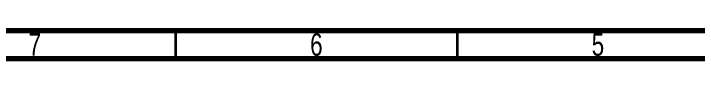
# Model space of a CAD drawing. Header units: inches. Extents: x 0 to 16.3, y 0 to 11.5.
# Drawn here: x 3.394 to 8.174, y 11.299 to 11.496 of the extents above; entities that cross this region are included whole.
import ezdxf

# ---------------------------------------------------------------- set-up
doc = ezdxf.new("R2010")
doc.units = ezdxf.units.IN
doc.header["$MEASUREMENT"] = 0
doc.styles.add('SLDTEXTSTYLE0', font='TXT', dxfattribs={"width": 0.75})

msp = doc.modelspace()

# ---------------------------------------------------------------- linework, layer by layer
at = {"color": 7, "linetype": 'Continuous', "lineweight": 70}
for p, q in [((0.5906, 11.4961), (16.3386, 11.4961)), ((0.7874, 11.2992), (16.1417, 11.2992))]:
    msp.add_line(p, q, dxfattribs=at)
at = {"color": 7, "linetype": 'Continuous', "lineweight": 35}
for p, q in [((4.5276, 11.2992), (4.5276, 11.4961)), ((6.4961, 11.2992), (6.4961, 11.4961))]:
    msp.add_line(p, q, dxfattribs=at)

# ---------------------------------------------------------------- texts
at = {"color": 7, "linetype": 'Continuous', "lineweight": 0, "char_height": 0.1562, "attachment_point": 2, "style": 'SLDTEXTSTYLE0'}
for s, insert in [('7', (3.5417, 11.4753)), ('6', (5.5102, 11.4753)), ('5', (7.4787, 11.4753))]:
    msp.add_mtext(s, dxfattribs=dict(at, insert=insert))

doc.saveas('drawing.dxf')
